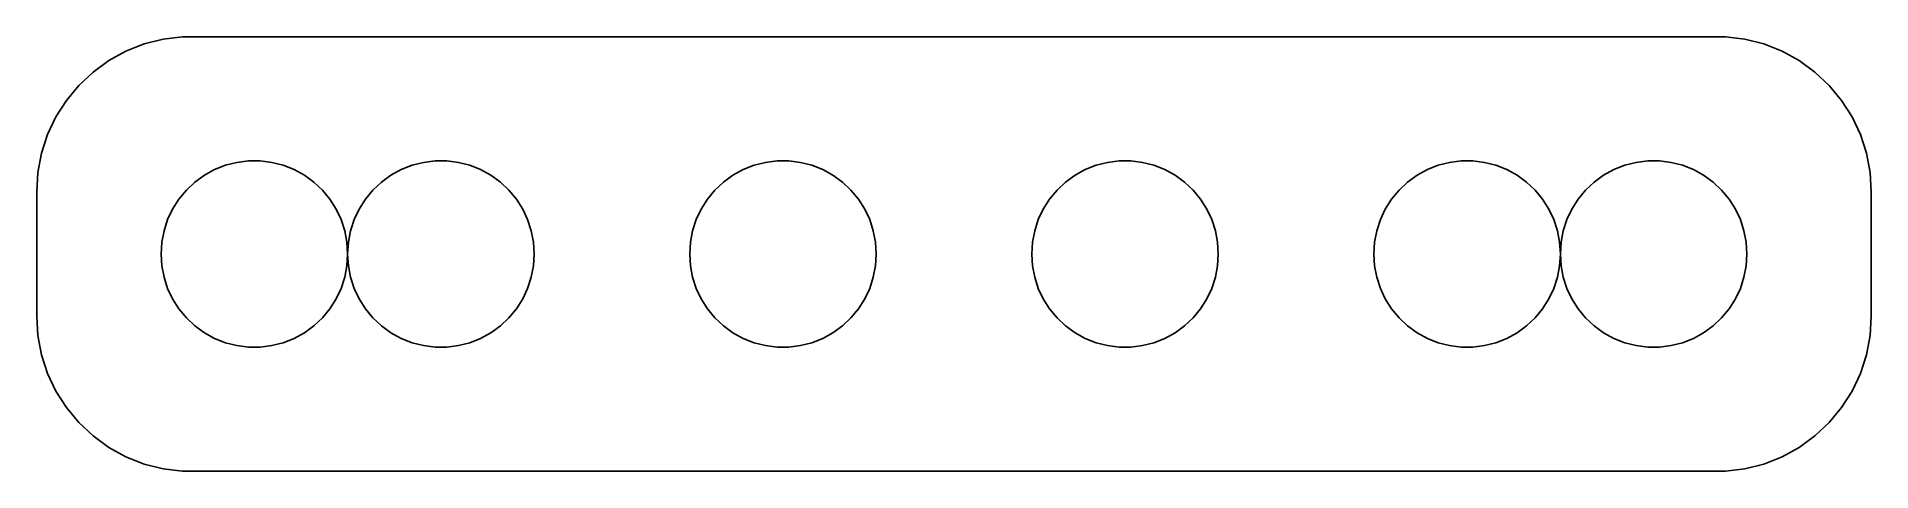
# Model space of a CAD drawing. Header units: metres. Extents: x -29.5 to 29.5, y -7 to 7.
import ezdxf

# ---------------------------------------------------------------- set-up
doc = ezdxf.new("R2010")
doc.units = ezdxf.units.M

msp = doc.modelspace()

# ---------------------------------------------------------------- linework, layer by layer
for p, q in [((-26.6289, 6.52412), (-27.1791, 6.22163)), ((-26.0451, 6.75528), (-26.6289, 6.52412)), ((-25.4369, 6.91142), (-26.0451, 6.75528)), ((-24.8139, 6.99013), (-25.4369, 6.91142)), ((24.8139, 6.99013), (-24.8139, 6.99013)), ((25.4369, 6.91142), (24.8139, 6.99013)), ((26.0451, 6.75528), (25.4369, 6.91142)), ((26.6289, 6.52412), (26.0451, 6.75528)), ((27.1791, 6.22163), (26.6289, 6.52412)), ((-27.1791, 6.22163), (-27.6871, 5.85255)), ((27.6871, 5.85255), (27.1791, 6.22163)), ((-28.1448, 5.42273), (-28.5451, 4.93892)), ((-27.6871, 5.85255), (-28.1448, 5.42273)), ((28.1448, 5.42273), (27.6871, 5.85255)), ((28.5451, 4.93892), (28.1448, 5.42273)), ((-28.5451, 4.93892), (-28.8815, 4.40877)), ((28.8815, 4.40877), (28.5451, 4.93892)), ((-28.8815, 4.40877), (-29.1489, 3.84062)), ((29.1489, 3.84062), (28.8815, 4.40877)), ((-29.1489, 3.84062), (-29.3429, 3.24344)), ((29.3429, 3.24344), (29.1489, 3.84062)), ((-29.3429, 3.24344), (-29.4606, 2.62666)), ((-23.0621, 2.94685), (-22.6884, 2.99408)), ((-22.6884, 2.99408), (-22.3116, 2.99408)), ((-22.3116, 2.99408), (-21.9379, 2.94685)), ((-17.0621, 2.94685), (-16.6884, 2.99408)), ((-16.6884, 2.99408), (-16.3116, 2.99408)), ((-16.3116, 2.99408), (-15.9379, 2.94685)), ((-6.06213, 2.94685), (-5.68837, 2.99408)), ((-5.68837, 2.99408), (-5.31161, 2.99408)), ((-5.31161, 2.99408), (-4.93785, 2.94685)), ((4.93785, 2.94685), (5.31161, 2.99408)), ((5.31161, 2.99408), (5.68837, 2.99408)), ((5.68837, 2.99408), (6.06213, 2.94685)), ((15.9379, 2.94685), (16.3116, 2.99408)), ((16.3116, 2.99408), (16.6884, 2.99408)), ((16.6884, 2.99408), (17.0621, 2.94685)), ((21.9379, 2.94685), (22.3116, 2.99408)), ((22.3116, 2.99408), (22.6884, 2.99408)), ((22.6884, 2.99408), (23.0621, 2.94685)), ((29.4606, 2.62666), (29.3429, 3.24344)), ((-29.4606, 2.62666), (-29.5, 2)), ((-24.4123, 2.31154), (-24.1075, 2.53297)), ((-24.1075, 2.53297), (-23.7773, 2.71448)), ((-23.7773, 2.71448), (-23.427, 2.85316)), ((-23.427, 2.85316), (-23.0621, 2.94685)), ((-21.9379, 2.94685), (-21.5729, 2.85316)), ((-21.5729, 2.85316), (-21.2227, 2.71448)), ((-21.2227, 2.71448), (-20.8925, 2.53297)), ((-20.8925, 2.53297), (-20.5877, 2.31154)), ((-18.4123, 2.31154), (-18.1075, 2.53297)), ((-18.1075, 2.53297), (-17.7773, 2.71448)), ((-17.7773, 2.71448), (-17.427, 2.85316)), ((-17.427, 2.85316), (-17.0621, 2.94685)), ((-15.9379, 2.94685), (-15.5729, 2.85316)), ((-15.5729, 2.85316), (-15.2227, 2.71448)), ((-15.2227, 2.71448), (-14.8925, 2.53297)), ((-14.8925, 2.53297), (-14.5877, 2.31154)), ((-7.41226, 2.31154), (-7.10747, 2.53297)), ((-7.10747, 2.53297), (-6.77733, 2.71448)), ((-6.77733, 2.71448), (-6.42705, 2.85316)), ((-6.42705, 2.85316), (-6.06213, 2.94685)), ((-4.93785, 2.94685), (-4.57294, 2.85316)), ((-4.57294, 2.85316), (-4.22266, 2.71448)), ((-4.22266, 2.71448), (-3.89252, 2.53297)), ((-3.89252, 2.53297), (-3.58772, 2.31154)), ((3.58772, 2.31154), (3.89252, 2.53297)), ((3.89252, 2.53297), (4.22266, 2.71448)), ((4.22266, 2.71448), (4.57294, 2.85316)), ((4.57294, 2.85316), (4.93785, 2.94685)), ((6.06213, 2.94685), (6.42705, 2.85316)), ((6.42705, 2.85316), (6.77733, 2.71448)), ((6.77733, 2.71448), (7.10747, 2.53297)), ((7.10747, 2.53297), (7.41226, 2.31154)), ((14.5877, 2.31154), (14.8925, 2.53297)), ((14.8925, 2.53297), (15.2227, 2.71448)), ((15.2227, 2.71448), (15.5729, 2.85316)), ((15.5729, 2.85316), (15.9379, 2.94685)), ((17.0621, 2.94685), (17.427, 2.85316)), ((17.427, 2.85316), (17.7773, 2.71448)), ((17.7773, 2.71448), (18.1075, 2.53297)), ((18.1075, 2.53297), (18.4123, 2.31154)), ((20.5877, 2.31154), (20.8925, 2.53297)), ((20.8925, 2.53297), (21.2227, 2.71448)), ((21.2227, 2.71448), (21.5729, 2.85316)), ((21.5729, 2.85316), (21.9379, 2.94685)), ((23.0621, 2.94685), (23.427, 2.85316)), ((23.427, 2.85316), (23.7773, 2.71448)), ((23.7773, 2.71448), (24.1075, 2.53297)), ((24.1075, 2.53297), (24.4123, 2.31154)), ((29.5, 2), (29.4606, 2.62666)), ((-29.5, 2), (-29.5, -2)), ((-24.927, 1.76335), (-24.6869, 2.05363)), ((-24.6869, 2.05363), (-24.4123, 2.31154)), ((-20.5877, 2.31154), (-20.3131, 2.05363)), ((-20.3131, 2.05363), (-20.0729, 1.76335)), ((-18.927, 1.76335), (-18.6869, 2.05363)), ((-18.6869, 2.05363), (-18.4123, 2.31154)), ((-14.5877, 2.31154), (-14.3131, 2.05363)), ((-14.3131, 2.05363), (-14.0729, 1.76335)), ((-7.92705, 1.76335), (-7.6869, 2.05363)), ((-7.6869, 2.05363), (-7.41226, 2.31154)), ((-3.58772, 2.31154), (-3.31308, 2.05363)), ((-3.31308, 2.05363), (-3.07294, 1.76335)), ((3.07294, 1.76335), (3.31308, 2.05363)), ((3.31308, 2.05363), (3.58772, 2.31154)), ((7.41226, 2.31154), (7.6869, 2.05363)), ((7.6869, 2.05363), (7.92705, 1.76335)), ((14.0729, 1.76335), (14.3131, 2.05363)), ((14.3131, 2.05363), (14.5877, 2.31154)), ((18.4123, 2.31154), (18.6869, 2.05363)), ((18.6869, 2.05363), (18.927, 1.76335)), ((20.0729, 1.76335), (20.3131, 2.05363)), ((20.3131, 2.05363), (20.5877, 2.31154)), ((24.4123, 2.31154), (24.6869, 2.05363)), ((24.6869, 2.05363), (24.927, 1.76335)), ((29.5, -2), (29.5, 2)), ((-25.2893, 1.10437), (-25.1289, 1.44525)), ((-25.1289, 1.44525), (-24.927, 1.76335)), ((-20.0729, 1.76335), (-19.8711, 1.44525)), ((-19.8711, 1.44525), (-19.7107, 1.10437)), ((-19.2893, 1.10437), (-19.1289, 1.44525)), ((-19.1289, 1.44525), (-18.927, 1.76335)), ((-14.0729, 1.76335), (-13.8711, 1.44525)), ((-13.8711, 1.44525), (-13.7107, 1.10437)), ((-8.28932, 1.10437), (-8.12891, 1.44525)), ((-8.12891, 1.44525), (-7.92705, 1.76335)), ((-3.07294, 1.76335), (-2.87108, 1.44525)), ((-2.87108, 1.44525), (-2.71066, 1.10437)), ((2.71066, 1.10437), (2.87108, 1.44525)), ((2.87108, 1.44525), (3.07294, 1.76335)), ((7.92705, 1.76335), (8.12891, 1.44525)), ((8.12891, 1.44525), (8.28932, 1.10437)), ((13.7107, 1.10437), (13.8711, 1.44525)), ((13.8711, 1.44525), (14.0729, 1.76335)), ((18.927, 1.76335), (19.1289, 1.44525)), ((19.1289, 1.44525), (19.2893, 1.10437)), ((19.7107, 1.10437), (19.8711, 1.44525)), ((19.8711, 1.44525), (20.0729, 1.76335)), ((24.927, 1.76335), (25.1289, 1.44525)), ((25.1289, 1.44525), (25.2893, 1.10437)), ((-25.4763, 0.375992), (-25.4057, 0.746063)), ((-25.4057, 0.746063), (-25.2893, 1.10437)), ((-19.7107, 1.10437), (-19.5942, 0.746063)), ((-19.5942, 0.746063), (-19.5237, 0.375992)), ((-19.4763, 0.375992), (-19.4057, 0.746063)), ((-19.4057, 0.746063), (-19.2893, 1.10437)), ((-13.7107, 1.10437), (-13.5942, 0.746063)), ((-13.5942, 0.746063), (-13.5237, 0.375992)), ((-8.47633, 0.375992), (-8.40575, 0.746063)), ((-8.40575, 0.746063), (-8.28932, 1.10437)), ((-2.71066, 1.10437), (-2.59424, 0.746063)), ((-2.59424, 0.746063), (-2.52365, 0.375992)), ((2.52365, 0.375992), (2.59424, 0.746063)), ((2.59424, 0.746063), (2.71066, 1.10437)), ((8.28932, 1.10437), (8.40575, 0.746063)), ((8.40575, 0.746063), (8.47633, 0.375992)), ((13.5237, 0.375992), (13.5942, 0.746063)), ((13.5942, 0.746063), (13.7107, 1.10437)), ((19.2893, 1.10437), (19.4057, 0.746063)), ((19.4057, 0.746063), (19.4763, 0.375992)), ((19.5237, 0.375992), (19.5942, 0.746063)), ((19.5942, 0.746063), (19.7107, 1.10437)), ((25.2893, 1.10437), (25.4057, 0.746063)), ((25.4057, 0.746063), (25.4763, 0.375992)), ((-25.5, 0), (-25.4763, 0.375992)), ((-25.4763, -0.375992), (-25.5, 0)), ((-19.5237, 0.375992), (-19.5, 0)), ((-19.5, 0), (-19.5237, -0.375992)), ((-19.5, 0), (-19.4763, 0.375992)), ((-19.4763, -0.375992), (-19.5, 0)), ((-13.5237, 0.375992), (-13.5, 0)), ((-13.5, 0), (-13.5237, -0.375992)), ((-8.5, 0), (-8.47633, 0.375992)), ((-8.47633, -0.375992), (-8.5, 0)), ((-2.52365, 0.375992), (-2.5, 0)), ((-2.5, 0), (-2.52365, -0.375992)), ((2.5, 0), (2.52365, 0.375992)), ((2.52365, -0.375992), (2.5, 0)), ((8.47633, 0.375992), (8.5, 0)), ((8.5, 0), (8.47633, -0.375992)), ((13.5, 0), (13.5237, 0.375992)), ((13.5237, -0.375992), (13.5, 0)), ((19.4763, 0.375992), (19.5, 0)), ((19.5, 0), (19.4763, -0.375992)), ((19.5, 0), (19.5237, 0.375992)), ((19.5237, -0.375992), (19.5, 0)), ((25.4763, 0.375992), (25.5, 0)), ((25.5, 0), (25.4763, -0.375992)), ((-25.4057, -0.746063), (-25.4763, -0.375992)), ((-19.5237, -0.375992), (-19.5942, -0.746063)), ((-19.4057, -0.746063), (-19.4763, -0.375992)), ((-13.5237, -0.375992), (-13.5942, -0.746063)), ((-8.40575, -0.746063), (-8.47633, -0.375992)), ((-2.52365, -0.375992), (-2.59424, -0.746063)), ((2.59424, -0.746063), (2.52365, -0.375992)), ((8.47633, -0.375992), (8.40575, -0.746063)), ((13.5942, -0.746063), (13.5237, -0.375992)), ((19.4763, -0.375992), (19.4057, -0.746063)), ((19.5942, -0.746063), (19.5237, -0.375992)), ((25.4763, -0.375992), (25.4057, -0.746063)), ((-25.2893, -1.10437), (-25.4057, -0.746063)), ((-25.1289, -1.44525), (-25.2893, -1.10437)), ((-19.7107, -1.10437), (-19.8711, -1.44525)), ((-19.5942, -0.746063), (-19.7107, -1.10437)), ((-19.2893, -1.10437), (-19.4057, -0.746063)), ((-19.1289, -1.44525), (-19.2893, -1.10437)), ((-13.7107, -1.10437), (-13.8711, -1.44525)), ((-13.5942, -0.746063), (-13.7107, -1.10437)), ((-8.28932, -1.10437), (-8.40575, -0.746063)), ((-8.12891, -1.44525), (-8.28932, -1.10437)), ((-2.71066, -1.10437), (-2.87108, -1.44525)), ((-2.59424, -0.746063), (-2.71066, -1.10437)), ((2.71066, -1.10437), (2.59424, -0.746063)), ((2.87108, -1.44525), (2.71066, -1.10437)), ((8.28932, -1.10437), (8.12891, -1.44525)), ((8.40575, -0.746063), (8.28932, -1.10437)), ((13.7107, -1.10437), (13.5942, -0.746063)), ((13.8711, -1.44525), (13.7107, -1.10437)), ((19.2893, -1.10437), (19.1289, -1.44525)), ((19.4057, -0.746063), (19.2893, -1.10437)), ((19.7107, -1.10437), (19.5942, -0.746063)), ((19.8711, -1.44525), (19.7107, -1.10437)), ((25.2893, -1.10437), (25.1289, -1.44525)), ((25.4057, -0.746063), (25.2893, -1.10437)), ((-24.927, -1.76335), (-25.1289, -1.44525)), ((-24.6869, -2.05363), (-24.927, -1.76335)), ((-20.0729, -1.76335), (-20.3131, -2.05363)), ((-19.8711, -1.44525), (-20.0729, -1.76335)), ((-18.927, -1.76335), (-19.1289, -1.44525)), ((-18.6869, -2.05363), (-18.927, -1.76335)), ((-14.0729, -1.76335), (-14.3131, -2.05363)), ((-13.8711, -1.44525), (-14.0729, -1.76335)), ((-7.92705, -1.76335), (-8.12891, -1.44525)), ((-7.6869, -2.05363), (-7.92705, -1.76335)), ((-3.07294, -1.76335), (-3.31308, -2.05363)), ((-2.87108, -1.44525), (-3.07294, -1.76335)), ((3.07294, -1.76335), (2.87108, -1.44525)), ((3.31308, -2.05363), (3.07294, -1.76335)), ((7.92705, -1.76335), (7.6869, -2.05363)), ((8.12891, -1.44525), (7.92705, -1.76335)), ((14.0729, -1.76335), (13.8711, -1.44525)), ((14.3131, -2.05363), (14.0729, -1.76335)), ((18.927, -1.76335), (18.6869, -2.05363)), ((19.1289, -1.44525), (18.927, -1.76335)), ((20.0729, -1.76335), (19.8711, -1.44525)), ((20.3131, -2.05363), (20.0729, -1.76335)), ((24.927, -1.76335), (24.6869, -2.05363)), ((25.1289, -1.44525), (24.927, -1.76335)), ((-29.5, -2), (-29.4606, -2.62666)), ((-24.4123, -2.31154), (-24.6869, -2.05363)), ((-24.1075, -2.53297), (-24.4123, -2.31154)), ((-20.5877, -2.31154), (-20.8925, -2.53297)), ((-20.3131, -2.05363), (-20.5877, -2.31154)), ((-18.4123, -2.31154), (-18.6869, -2.05363)), ((-18.1075, -2.53297), (-18.4123, -2.31154)), ((-14.5877, -2.31154), (-14.8925, -2.53297)), ((-14.3131, -2.05363), (-14.5877, -2.31154)), ((-7.41226, -2.31154), (-7.6869, -2.05363)), ((-7.10747, -2.53297), (-7.41226, -2.31154)), ((-3.58772, -2.31154), (-3.89252, -2.53297)), ((-3.31308, -2.05363), (-3.58772, -2.31154)), ((3.58772, -2.31154), (3.31308, -2.05363)), ((3.89252, -2.53297), (3.58772, -2.31154)), ((7.41226, -2.31154), (7.10747, -2.53297)), ((7.6869, -2.05363), (7.41226, -2.31154)), ((14.5877, -2.31154), (14.3131, -2.05363)), ((14.8925, -2.53297), (14.5877, -2.31154)), ((18.4123, -2.31154), (18.1075, -2.53297)), ((18.6869, -2.05363), (18.4123, -2.31154)), ((20.5877, -2.31154), (20.3131, -2.05363)), ((20.8925, -2.53297), (20.5877, -2.31154)), ((24.4123, -2.31154), (24.1075, -2.53297)), ((24.6869, -2.05363), (24.4123, -2.31154)), ((29.4606, -2.62666), (29.5, -2)), ((-29.4606, -2.62666), (-29.3429, -3.24344)), ((-23.7773, -2.71448), (-24.1075, -2.53297)), ((-23.427, -2.85316), (-23.7773, -2.71448)), ((-23.0621, -2.94685), (-23.427, -2.85316)), ((-22.6884, -2.99408), (-23.0621, -2.94685)), ((-21.9379, -2.94685), (-22.3116, -2.99408)), ((-21.5729, -2.85316), (-21.9379, -2.94685)), ((-21.2227, -2.71448), (-21.5729, -2.85316)), ((-20.8925, -2.53297), (-21.2227, -2.71448)), ((-17.7773, -2.71448), (-18.1075, -2.53297)), ((-17.427, -2.85316), (-17.7773, -2.71448)), ((-17.0621, -2.94685), (-17.427, -2.85316)), ((-16.6884, -2.99408), (-17.0621, -2.94685)), ((-15.9379, -2.94685), (-16.3116, -2.99408)), ((-15.5729, -2.85316), (-15.9379, -2.94685)), ((-15.2227, -2.71448), (-15.5729, -2.85316)), ((-14.8925, -2.53297), (-15.2227, -2.71448)), ((-6.77733, -2.71448), (-7.10747, -2.53297)), ((-6.42705, -2.85316), (-6.77733, -2.71448)), ((-6.06213, -2.94685), (-6.42705, -2.85316)), ((-5.68837, -2.99408), (-6.06213, -2.94685)), ((-4.93785, -2.94685), (-5.31161, -2.99408)), ((-4.57294, -2.85316), (-4.93785, -2.94685)), ((-4.22266, -2.71448), (-4.57294, -2.85316)), ((-3.89252, -2.53297), (-4.22266, -2.71448)), ((4.22266, -2.71448), (3.89252, -2.53297)), ((4.57294, -2.85316), (4.22266, -2.71448)), ((4.93785, -2.94685), (4.57294, -2.85316)), ((5.31161, -2.99408), (4.93785, -2.94685)), ((6.06213, -2.94685), (5.68837, -2.99408)), ((6.42705, -2.85316), (6.06213, -2.94685)), ((6.77733, -2.71448), (6.42705, -2.85316)), ((7.10747, -2.53297), (6.77733, -2.71448)), ((15.2227, -2.71448), (14.8925, -2.53297)), ((15.5729, -2.85316), (15.2227, -2.71448)), ((15.9379, -2.94685), (15.5729, -2.85316)), ((16.3116, -2.99408), (15.9379, -2.94685)), ((17.0621, -2.94685), (16.6884, -2.99408)), ((17.427, -2.85316), (17.0621, -2.94685)), ((17.7773, -2.71448), (17.427, -2.85316)), ((18.1075, -2.53297), (17.7773, -2.71448)), ((21.2227, -2.71448), (20.8925, -2.53297)), ((21.5729, -2.85316), (21.2227, -2.71448)), ((21.9379, -2.94685), (21.5729, -2.85316)), ((22.3116, -2.99408), (21.9379, -2.94685)), ((23.0621, -2.94685), (22.6884, -2.99408)), ((23.427, -2.85316), (23.0621, -2.94685)), ((23.7773, -2.71448), (23.427, -2.85316)), ((24.1075, -2.53297), (23.7773, -2.71448)), ((29.3429, -3.24344), (29.4606, -2.62666)), ((-29.3429, -3.24344), (-29.1489, -3.84062)), ((-22.3116, -2.99408), (-22.6884, -2.99408)), ((-16.3116, -2.99408), (-16.6884, -2.99408)), ((-5.31161, -2.99408), (-5.68837, -2.99408)), ((5.68837, -2.99408), (5.31161, -2.99408)), ((16.6884, -2.99408), (16.3116, -2.99408)), ((22.6884, -2.99408), (22.3116, -2.99408)), ((29.1489, -3.84062), (29.3429, -3.24344)), ((-29.1489, -3.84062), (-28.8815, -4.40877)), ((28.8815, -4.40877), (29.1489, -3.84062)), ((-28.8815, -4.40877), (-28.5451, -4.93892)), ((28.5451, -4.93892), (28.8815, -4.40877)), ((-28.5451, -4.93892), (-28.1448, -5.42273)), ((28.1448, -5.42273), (28.5451, -4.93892)), ((-28.1448, -5.42273), (-27.6871, -5.85255)), ((-27.6871, -5.85255), (-27.1791, -6.22163)), ((27.1791, -6.22163), (27.6871, -5.85255)), ((27.6871, -5.85255), (28.1448, -5.42273)), ((-27.1791, -6.22163), (-26.6289, -6.52412)), ((26.6289, -6.52412), (27.1791, -6.22163)), ((-26.6289, -6.52412), (-26.0451, -6.75528)), ((-26.0451, -6.75528), (-25.4369, -6.91142)), ((-25.4369, -6.91142), (-24.8139, -6.99013)), ((-24.8139, -6.99013), (24.8139, -6.99013)), ((24.8139, -6.99013), (25.4369, -6.91142)), ((25.4369, -6.91142), (26.0451, -6.75528)), ((26.0451, -6.75528), (26.6289, -6.52412))]:
    msp.add_line(p, q)

doc.saveas('drawing.dxf')
